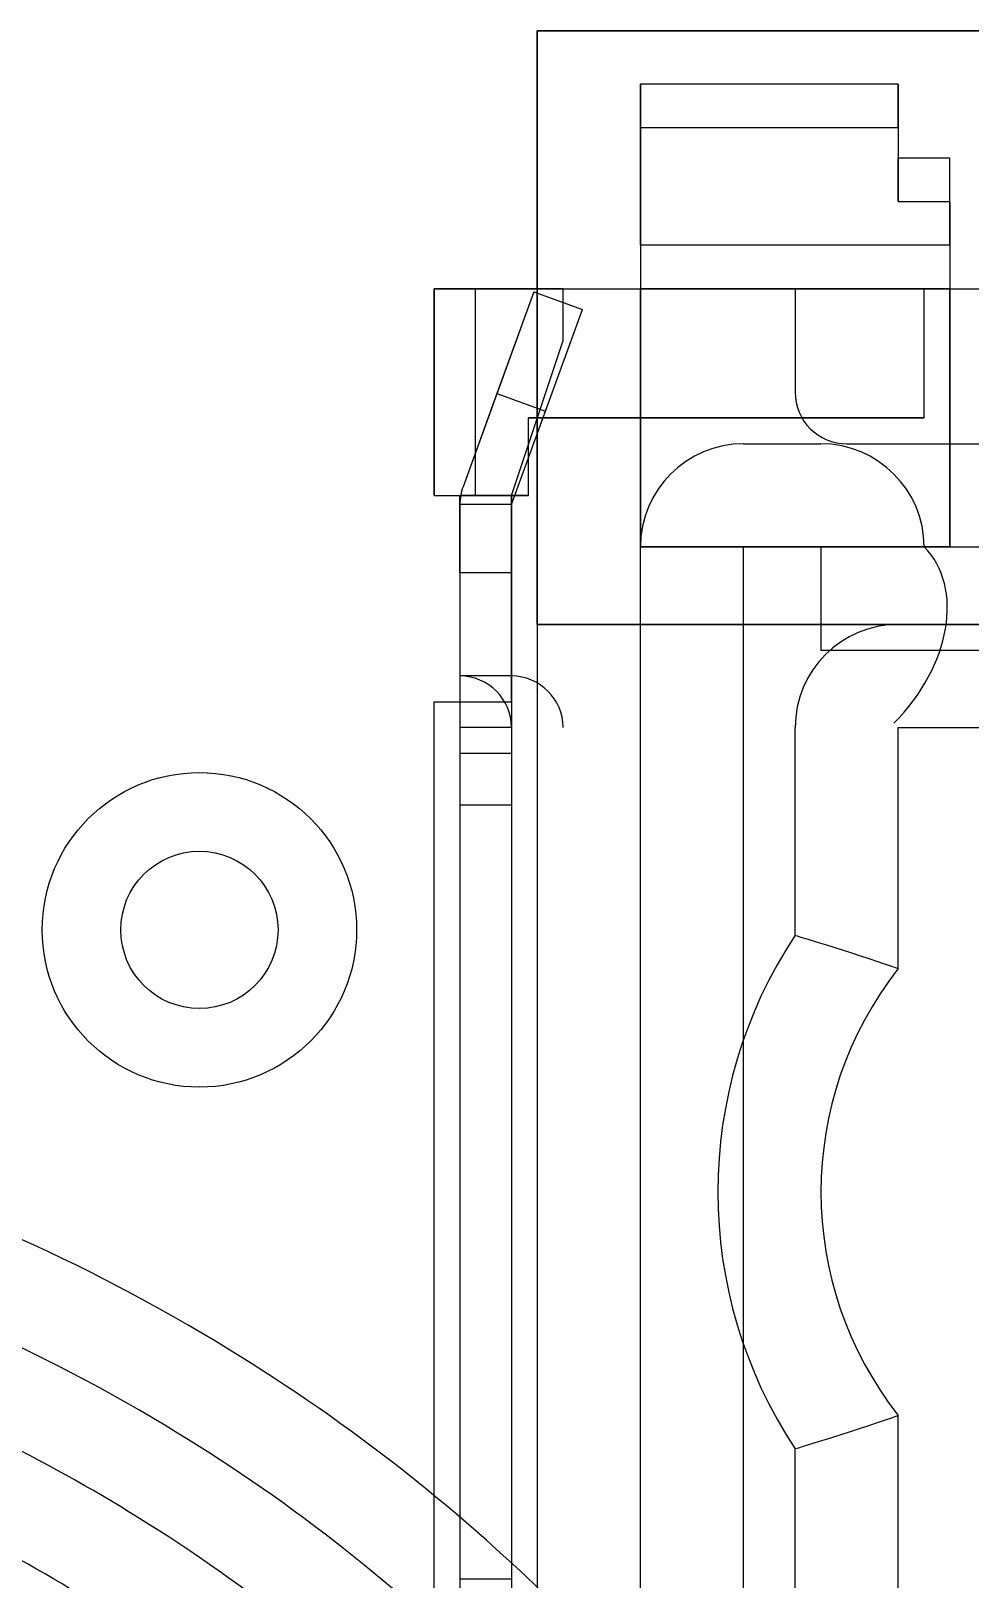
# Model space of a CAD drawing. Extents: x -14 to 27.9, y 0 to 17.8.
# Drawn here: x 6.658 to 8.479, y 8.14 to 11.14 of the extents above; entities that cross this region are included whole.
import ezdxf

# ---------------------------------------------------------------- set-up
doc = ezdxf.new("R2010")
doc.units = 0
doc.header["$MEASUREMENT"] = 0
doc.layers.add('Feature', color=7, linetype='CONTINUOUS')

msp = doc.modelspace()

# ---------------------------------------------------------------- linework, layer by layer
at = {"layer": 'Feature'}
for p, q in [((7.64, 11.14, 0.000305), (8.69, 11.14, 0.000305)), ((7.64, 9.99, 0.000305), (7.64, 11.14, 0.000305)), ((7.64, 9.99, 0.000305), (7.64, 11.14, 0.000305)), ((7.64, 11.14, 0.001305), (7.64, 9.99, 0.001305)), ((7.64, 11.14, 0.000305), (7.64, 11.14, 0.001305)), ((7.64, 11.14, 0.000305), (8.69, 11.14, 0.000305)), ((7.64, 11.14, 0.000305), (7.64, 11.14, 0.001305)), ((8.69, 11.14, 0.001305), (7.64, 11.14, 0.001305)), ((8.69, 11.14, 0.001305), (7.64, 11.14, 0.001305)), ((7.64, 11.14, 0.001305), (7.64, 9.99, 0.001305)), ((7.64, 11.14, 0.000305), (8.69, 11.14, 0.000305)), ((7.64, 9.99, 0.000305), (7.64, 11.14, 0.000305)), ((7.84, 10.7248, 0.047008), (7.84, 11.0372, 0.547008)), ((8.34, 11.0372, 0.547008), (7.84, 11.0372, 0.547008)), ((8.34, 11.0372, 0.547008), (7.84, 11.0372, 0.547008)), ((7.84, 11.0372, 0.547008), (7.84, 10.9524, 0.6)), ((7.84, 11.0372, 0.547008), (7.84, 10.9524, 0.6)), ((7.84, 10.7248, 0.047008), (7.84, 11.0372, 0.547008)), ((8.34, 11.0372, 0.547008), (8.34, 10.8942, 0.318035)), ((8.34, 10.9524, 0.6), (8.34, 11.0372, 0.547008)), ((8.34, 11.0372, 0.547008), (8.34, 10.8942, 0.318035)), ((8.34, 10.9524, 0.6), (8.34, 11.0372, 0.547008)), ((8.34, 10.9524, 0.6), (7.84, 10.9524, 0.6)), ((8.34, 10.9524, 0.6), (7.84, 10.9524, 0.6)), ((7.84, 10.9524, 0.6), (7.84, 10.64, 0.1)), ((7.84, 10.9524, 0.6), (7.84, 10.64, 0.1)), ((8.34, 10.9524, 0.6), (8.34, 10.8094, 0.371027)), ((8.34, 10.9524, 0.6), (8.34, 10.8094, 0.371027)), ((8.34, 10.8942, 0.318035), (8.44, 10.8942, 0.318035)), ((8.34, 10.8094, 0.371027), (8.34, 10.8942, 0.318035)), ((8.34, 10.8942, 0.318035), (8.44, 10.8942, 0.318035)), ((8.34, 10.8094, 0.371027), (8.34, 10.8942, 0.318035)), ((8.44, 10.7248, 0.047008), (8.44, 10.8942, 0.318035)), ((8.44, 10.7248, 0.047008), (8.44, 10.8942, 0.318035)), ((8.44, 10.8094, 0.371027), (8.44, 10.8942, 0.318035)), ((8.44, 10.8094, 0.371027), (8.44, 10.8942, 0.318035)), ((8.34, 10.8094, 0.371027), (8.44, 10.8094, 0.371027)), ((8.34, 10.8094, 0.371027), (8.44, 10.8094, 0.371027)), ((8.44, 10.8094, 0.371027), (8.44, 10.64, 0.1)), ((8.44, 10.8094, 0.371027), (8.44, 10.64, 0.1)), ((8.44, 10.7248, 0.047008), (7.84, 10.7248, 0.047008)), ((8.44, 10.7248, 0.047008), (7.84, 10.7248, 0.047008)), ((7.68997, 10.64, 0.55), (7.44, 10.64, 0.55)), ((7.44, 10.64, 0.85), (7.44, 10.64, 0.55)), ((7.44, 10.64, 0.85), (7.52, 10.64, 1.25)), ((7.44, 10.64, 0.55), (7.44, 10.24, 0.55)), ((7.44, 10.24, 0.85), (7.44, 10.64, 0.85)), ((7.44, 10.64, 0.85), (7.44, 10.64, 0.55)), ((7.44, 10.64, 0.85), (7.52, 10.64, 1.25)), ((7.44, 10.24, 0.85), (7.44, 10.64, 0.85)), ((7.44, 10.64, 0.55), (7.44, 10.24, 0.55)), ((7.68997, 10.64, 0.55), (7.44, 10.64, 0.55)), ((7.63365, 10.6347, 0.5), (7.49609, 10.2567, 0.5)), ((7.63365, 10.6347, 0.5), (7.49609, 10.2567, 0.5)), ((7.52, 10.64, 1.25), (8.39, 10.64, 1.25)), ((7.52, 10.64, 1.25), (8.39, 10.64, 1.25)), ((7.52, 10.24, 1.25), (7.52, 10.64, 1.25)), ((7.52, 10.24, 1.25), (7.52, 10.64, 1.25)), ((7.63365, 10.6347, 0.31), (7.56182, 10.4373, 0.1)), ((7.63365, 10.6347, 0.31), (7.56182, 10.4373, 0.1)), ((7.63365, 10.6347, 0.31), (7.72762, 10.6005, 0.31)), ((7.63365, 10.6347, 0.31), (7.63365, 10.6347, 0.5)), ((7.63365, 10.6347, 0.5), (7.72762, 10.6005, 0.5)), ((7.63365, 10.6347, 0.31), (7.72762, 10.6005, 0.31)), ((7.63365, 10.6347, 0.31), (7.63365, 10.6347, 0.5)), ((7.63365, 10.6347, 0.5), (7.72762, 10.6005, 0.5)), ((7.64, 10.64, 1.35), (8.14, 10.64, 1.35)), ((7.64, 10.24, 1.35), (7.64, 10.64, 1.35)), ((7.64, 10.24, 1.25), (7.64, 10.64, 1.25)), ((7.64, 10.64, 1.25), (8.14, 10.64, 1.25)), ((7.64, 10.64, 1.25), (8.14, 10.64, 1.25)), ((7.64, 10.64, 1.35), (7.64, 10.64, 1.25)), ((7.64, 10.64, 1.35), (8.14, 10.64, 1.35)), ((7.64, 10.24, 1.35), (7.64, 10.64, 1.35)), ((7.64, 10.64, 1.35), (7.64, 10.64, 1.25)), ((7.64, 10.24, 1.25), (7.64, 10.64, 1.25)), ((7.68997, 10.64), (7.84, 10.64)), ((7.68997, 10.54), (7.68997, 10.64)), ((7.68997, 10.64), (7.84, 10.64)), ((7.68997, 10.64, 0.55), (7.68997, 10.64)), ((7.68997, 10.54, 0.55), (7.68997, 10.64, 0.55)), ((7.68997, 10.54), (7.68997, 10.64)), ((7.68997, 10.54, 0.55), (7.68997, 10.64, 0.55)), ((7.68997, 10.64, 0.55), (7.68997, 10.64)), ((7.84, 10.64), (7.84, 10.14)), ((8.44, 10.64, 0.1), (7.84, 10.64, 0.1)), ((7.84, 10.64, 0.1), (7.84, 10.64)), ((7.84, 10.64), (7.84, 10.14)), ((7.84, 10.64, 0.1), (7.84, 10.64)), ((7.84, 10.64, 0.1), (7.84, 10.14, 0.1)), ((8.44, 10.64, 0.1), (7.84, 10.64, 0.1)), ((7.84, 10.64, 0.1), (7.84, 10.14, 0.1)), ((7.84, 10.14), (7.84, 10.64)), ((8.44, 10.64), (7.84, 10.64)), ((8.44, 10.64), (7.84, 10.64)), ((8.44, 10.64, 0.1), (7.84, 10.64, 0.1)), ((7.84, 10.64, 0.1), (7.84, 10.14, 0.1)), ((8.44, 10.64, 0.1), (7.84, 10.64, 0.1)), ((7.84, 10.64, 0.1), (7.84, 10.14, 0.1)), ((7.84, 10.14), (7.84, 10.64)), ((8.14, 10.64, 1.35), (8.14, 10.44, 1.35)), ((8.14, 10.64, 1.25), (8.14, 10.44, 1.25)), ((8.14, 10.64, 1.25), (8.14, 10.44, 1.25)), ((8.14, 10.64, 1.35), (8.14, 10.64, 1.25)), ((8.14, 10.64, 1.35), (8.14, 10.44, 1.35)), ((8.14, 10.64, 1.35), (8.14, 10.64, 1.25)), ((8.39, 10.64, 1.25), (8.39, 10.64, 0.65)), ((8.39, 10.64, 0.65), (9.39, 10.64, 0.65)), ((8.39, 10.64, 0.65), (9.39, 10.64, 0.65)), ((8.39, 10.39, 0.65), (8.39, 10.64, 0.65)), ((8.39, 10.64, 1.25), (8.39, 10.64, 0.65)), ((8.39, 10.39, 1.25), (8.39, 10.64, 1.25)), ((8.39, 10.39, 0.65), (8.39, 10.64, 0.65)), ((8.39, 10.39, 1.25), (8.39, 10.64, 1.25)), ((8.44, 10.14), (8.44, 10.64)), ((8.44, 10.64), (9.34, 10.64)), ((8.44, 10.64), (9.34, 10.64)), ((8.44, 10.64, 0.1), (8.44, 10.64)), ((8.44, 10.14), (8.44, 10.64)), ((8.44, 10.14, 0.1), (8.44, 10.64, 0.1)), ((8.44, 10.64, 0.1), (8.44, 10.64)), ((8.44, 10.14, 0.1), (8.44, 10.64, 0.1)), ((8.44, 10.14), (8.44, 10.64)), ((8.44, 10.64, 0.1), (8.44, 10.14, 0.1)), ((8.44, 10.64, 0.1), (8.44, 10.14, 0.1)), ((8.44, 10.14), (8.44, 10.64)), ((7.59006, 10.2225, 0.5), (7.72762, 10.6005, 0.5)), ((7.59006, 10.2225, 0.5), (7.72762, 10.6005, 0.5)), ((7.65579, 10.4031, 0.1), (7.72762, 10.6005, 0.31)), ((7.65579, 10.4031, 0.1), (7.72762, 10.6005, 0.31)), ((7.72762, 10.6005, 0.5), (7.72762, 10.6005, 0.31)), ((7.72762, 10.6005, 0.5), (7.72762, 10.6005, 0.31)), ((7.59, 10.24), (7.68997, 10.54)), ((7.59, 10.24, 0.55), (7.68997, 10.54, 0.55)), ((7.59, 10.24), (7.68997, 10.54)), ((7.59, 10.24, 0.55), (7.68997, 10.54, 0.55)), ((7.68997, 10.54, 0.55), (7.68997, 10.54)), ((7.68997, 10.54, 0.55), (7.68997, 10.54)), ((8.14, 10.44, 1.35), (8.14, 10.44, 1.25)), ((8.14, 10.44, 1.35), (8.14, 10.44, 1.25)), ((7.56182, 10.4373, 0.1), (7.49609, 10.2567, 0.1)), ((7.56182, 10.4373, 0.1), (7.49609, 10.2567, 0.1)), ((7.56182, 10.4373, 0.1), (7.65579, 10.4031, 0.1)), ((7.56182, 10.4373, 0.1), (7.65579, 10.4031, 0.1)), ((7.59006, 10.2225, 0.1), (7.65579, 10.4031, 0.1)), ((7.59006, 10.2225, 0.1), (7.65579, 10.4031, 0.1)), ((8.39, 10.39, 0.65), (7.62287, 10.39, 0.65)), ((7.62287, 10.24, 0.65), (7.62287, 10.39, 0.65)), ((7.62287, 10.39, 1.25), (7.62287, 10.39, 0.65)), ((7.62287, 10.24, 1.25), (7.62287, 10.39, 1.25)), ((7.62287, 10.24, 0.65), (7.62287, 10.39, 0.65)), ((7.62287, 10.39, 1.25), (8.39, 10.39, 1.25)), ((7.62287, 10.39, 1.25), (7.62287, 10.39, 0.65)), ((8.39, 10.39, 0.65), (7.62287, 10.39, 0.65)), ((7.62287, 10.24, 1.25), (7.62287, 10.39, 1.25)), ((7.62287, 10.39, 1.25), (8.39, 10.39, 1.25)), ((8.39, 10.39, 1.25), (8.39, 10.39, 0.65)), ((8.39, 10.39, 1.25), (8.39, 10.39, 0.65)), ((8.04, 10.34, 1.25), (8.04, 10.34, 1.2)), ((8.04, 10.34, 1.2), (8.19, 10.34, 1.2)), ((8.04, 10.34, 1.25), (8.19, 10.34, 1.25)), ((8.04, 10.34, 1.2), (8.19, 10.34, 1.2)), ((8.04, 10.34, 1.25), (8.04, 10.34, 1.2)), ((8.04, 10.34, 1.25), (8.19, 10.34, 1.25)), ((8.19, 10.34, 1.25), (8.19, 10.34, 1.2)), ((8.19, 10.34, 1.25), (8.19, 10.34, 1.2)), ((8.24, 10.34, 1.35), (8.59, 10.34, 1.35)), ((8.24, 10.34, 1.25), (8.59, 10.34, 1.25)), ((8.24, 10.34, 1.35), (8.24, 10.34, 1.25)), ((8.24, 10.34, 1.25), (8.59, 10.34, 1.25)), ((8.24, 10.34, 1.35), (8.24, 10.34, 1.25)), ((8.24, 10.34, 1.35), (8.59, 10.34, 1.35)), ((7.44, 10.24, 0.85), (7.44, 10.24, 0.55)), ((7.44, 10.24, 0.55), (7.59, 10.24, 0.55)), ((7.44, 10.24, 0.85), (7.52, 10.24, 1.25)), ((7.44, 10.24, 0.85), (7.44, 10.24, 0.55)), ((7.44, 10.24, 0.85), (7.52, 10.24, 1.25)), ((7.44, 10.24, 0.55), (7.59, 10.24, 0.55)), ((7.49, 10.2222, 0.501), (7.49, 10.24, 0.501)), ((7.59, 10.24, 0.501), (7.49, 10.24, 0.501)), ((7.49, 10.24, 1.2), (7.49, 7.54, 1.2)), ((7.49, 10.24, 1.2), (7.49, 7.54, 1.2)), ((7.49, 10.24, 1.2), (7.49, 10.24, 0.501)), ((7.49, 10.2222, 0.501), (7.49, 10.24, 0.501)), ((7.59, 10.24, 0.501), (7.49, 10.24, 0.501)), ((7.49, 10.24, 1.2), (7.49, 10.24, 0.501)), ((7.49609, 10.2567, 0.1), (7.49609, 10.2567, 0.5)), ((7.49609, 10.2567, 0.1), (7.49609, 10.2567, 0.5)), ((7.52, 10.24, 1.25), (7.62287, 10.24, 1.25)), ((7.52, 10.24, 1.25), (7.62287, 10.24, 1.25)), ((7.59, 9.84), (7.59, 10.24)), ((7.59, 10.24, 0.65), (7.59, 10.24, 0.55)), ((7.62287, 10.24, 0.65), (7.59, 10.24, 0.65)), ((7.59, 9.84), (7.59, 10.24)), ((7.59, 9.84, 0.65), (7.59, 10.24, 0.65)), ((7.59, 10.24, 0.65), (7.59, 10.24, 0.55)), ((7.59, 10.24, 0.55), (7.59, 10.24)), ((7.62287, 10.24, 0.65), (7.59, 10.24, 0.65)), ((7.59, 9.84, 0.65), (7.59, 10.24, 0.65)), ((7.59, 10.24, 0.55), (7.59, 10.24)), ((7.59, 10.2222, 0.501), (7.59, 10.24, 0.501)), ((7.59, 10.2222, 0.501), (7.59, 10.24, 0.501)), ((7.59, 10.24, 1.2), (7.59, 10.24, 0.501)), ((7.59, 10.24, 1.2), (7.59, 7.54, 1.2)), ((7.59, 10.24, 1.2), (7.59, 7.54, 1.2)), ((7.59, 10.24, 1.2), (7.59, 10.24, 0.501)), ((7.62287, 10.24, 1.25), (7.62287, 10.24, 0.65)), ((7.62287, 10.24, 1.25), (7.62287, 10.24, 0.65)), ((7.64, 10.24, 1.35), (7.64, 7.54, 1.35)), ((7.64, 10.24, 1.25), (7.64, 7.54, 1.25)), ((7.64, 10.24, 1.35), (7.64, 7.54, 1.35)), ((7.64, 10.24, 1.25), (7.64, 7.54, 1.25)), ((7.64, 10.24, 1.25), (7.64, 10.24, 1.35)), ((7.64, 10.24, 1.25), (7.64, 10.24, 1.35)), ((7.49, 10.2222, 0.1), (7.49, 10.2222, 0.5)), ((7.59, 10.2222, 0.5), (7.49, 10.2222, 0.5)), ((7.59, 10.2222, 0.501), (7.49, 10.2222, 0.501)), ((7.59, 10.2222, 0.5), (7.49, 10.2222, 0.5)), ((7.49, 10.2222, 0.5), (7.49, 10.2222, 0.501)), ((7.59, 10.2222, 0.501), (7.49, 10.2222, 0.501)), ((7.49, 10.2222, 0.1), (7.49, 10.2222, 0.5)), ((7.49, 10.09, 0.1), (7.49, 10.2222, 0.1)), ((7.49, 10.2222, 0.5), (7.49, 10.2222, 0.501)), ((7.49, 10.09, 0.1), (7.49, 10.2222, 0.1)), ((7.59, 10.2222, 0.5), (7.59, 10.2222, 0.1)), ((7.59, 10.2222, 0.501), (7.59, 10.2222, 0.5)), ((7.59, 10.2222, 0.1), (7.59, 10.09, 0.1)), ((7.59, 10.2222, 0.5), (7.59, 10.2222, 0.1)), ((7.59, 10.2222, 0.501), (7.59, 10.2222, 0.5)), ((7.59, 10.2222, 0.1), (7.59, 10.09, 0.1)), ((7.59006, 10.2225, 0.5), (7.59006, 10.2225, 0.1)), ((7.59006, 10.2225, 0.5), (7.59006, 10.2225, 0.1)), ((7.84, 10.14), (8.44, 10.14)), ((7.84, 10.14, 0.1), (7.84, 10.14)), ((7.84, 10.14), (8.44, 10.14)), ((7.84, 10.14, 0.1), (7.84, 10.14)), ((7.84, 10.14, 0.1), (8.44, 10.14, 0.1)), ((7.84, 10.14, 0.1), (8.44, 10.14, 0.1)), ((7.84, 10.14, 1.25), (7.84, 10.14, 1.2)), ((7.84, 7.64, 1.2), (7.84, 10.14, 1.2)), ((7.84, 7.64, 1.25), (7.84, 10.14, 1.25)), ((7.84, 10.14, 1.25), (7.84, 10.14, 1.2)), ((7.84, 7.64, 1.2), (7.84, 10.14, 1.2)), ((7.84, 7.64, 1.25), (7.84, 10.14, 1.25)), ((8.44, 10.14), (7.84, 10.14)), ((7.84, 10.14, 0.1), (7.84, 10.14)), ((8.44, 10.14), (7.84, 10.14)), ((8.44, 10.14, 0.1), (7.84, 10.14, 0.1)), ((8.44, 10.14, 0.1), (7.84, 10.14, 0.1)), ((7.84, 10.14, 0.1), (7.84, 10.14)), ((8.04, 10.14, 1), (8.19, 10.14, 1)), ((8.04, 7.64, 1), (8.04, 10.14, 1)), ((8.04, 7.64, 1), (8.04, 10.14, 1)), ((8.04, 10.14, 1), (8.19, 10.14, 1)), ((8.19, 10.14, 1), (8.19, 9.94, 1)), ((8.19, 10.14, 1), (8.19, 9.94, 1)), ((8.39, 10.14, 1.25), (8.39, 10.14, 1.2)), ((8.39, 10.14, 1.2), (9.39, 10.14, 1.2)), ((8.39, 10.14, 1.25), (9.39, 10.14, 1.25)), ((8.39, 10.14, 1.2), (9.39, 10.14, 1.2)), ((8.39, 10.14, 1.25), (8.39, 10.14, 1.2)), ((8.39, 10.14, 1.25), (9.39, 10.14, 1.25)), ((8.44, 10.14, 0.1), (8.44, 10.14)), ((8.44, 10.14, 0.1), (8.44, 10.14)), ((8.44, 10.14, 0.1), (8.44, 10.14)), ((8.44, 10.14, 0.1), (8.44, 10.14)), ((7.59, 10.09, 0.1), (7.49, 10.09, 0.1)), ((7.59, 10.09, 0.1), (7.49, 10.09, 0.1)), ((8.69, 9.99, 0.000305), (7.64, 9.99, 0.000305)), ((8.69, 9.99, 0.000305), (7.64, 9.99, 0.000305)), ((7.64, 9.99, 0.001305), (8.69, 9.99, 0.001305)), ((7.64, 9.99, 0.000305), (7.64, 9.99, 0.001305)), ((7.64, 9.99, 0.000305), (7.64, 9.99, 0.001305)), ((7.64, 9.99, 0.001305), (8.69, 9.99, 0.001305)), ((8.69, 9.99, 0.000305), (7.64, 9.99, 0.000305)), ((8.34, 9.99, 1.35), (9.44, 9.99, 1.35)), ((8.34, 9.99, 1.25), (9.44, 9.99, 1.25)), ((8.34, 9.99, 1.25), (8.34, 9.99, 1.35)), ((8.34, 9.99, 1.35), (9.44, 9.99, 1.35)), ((8.34, 9.99, 1.25), (8.34, 9.99, 1.35)), ((8.34, 9.99, 1.25), (9.44, 9.99, 1.25)), ((8.34, 9.99, 1.5), (8.34, 9.99, 1.25)), ((8.34, 9.99, 1.5), (9.44, 9.99, 1.5)), ((8.34, 9.99, 1.5), (9.44, 9.99, 1.5)), ((8.34, 9.99, 1.25), (9.44, 9.99, 1.25)), ((8.34, 9.99, 1.5), (8.34, 9.99, 1.25)), ((8.34, 9.99, 1.25), (9.44, 9.99, 1.25)), ((8.19, 9.94, 1), (9.59, 9.94, 1)), ((8.19, 9.94, 1), (9.59, 9.94, 1)), ((7.59, 9.89, 0.8), (7.49, 9.89, 0.8)), ((7.49, 9.89, 0.3), (7.49, 9.89, 0.8)), ((7.59, 9.89, 0.3), (7.49, 9.89, 0.3)), ((7.59, 9.89, 0.8), (7.49, 9.89, 0.8)), ((7.59, 9.89, 0.3), (7.49, 9.89, 0.3)), ((7.49, 9.89, 0.3), (7.49, 9.89, 0.8)), ((7.59, 9.89, 0.3), (7.59, 9.89, 0.8)), ((7.59, 9.89, 0.3), (7.59, 9.89, 0.8)), ((7.44, 7.94), (7.44, 9.84)), ((7.44, 9.84), (7.59, 9.84)), ((7.44, 9.84), (7.59, 9.84)), ((7.44, 9.84, 0.65), (7.44, 9.84)), ((7.44, 9.84, 0.65), (7.59, 9.84, 0.65)), ((7.44, 7.94), (7.44, 9.84)), ((7.44, 7.94, 0.65), (7.44, 9.84, 0.65)), ((7.44, 9.84, 0.65), (7.44, 9.84)), ((7.44, 9.84, 0.65), (7.59, 9.84, 0.65)), ((7.44, 7.94, 0.65), (7.44, 9.84, 0.65)), ((7.59, 9.84, 0.65), (7.59, 9.84)), ((7.59, 9.84, 0.65), (7.59, 9.84)), ((7.49, 9.79, 0.9), (7.49, 9.74, 0.9)), ((7.59, 9.79, 0.9), (7.49, 9.79, 0.9)), ((7.59, 9.79, 0.9), (7.49, 9.79, 0.9)), ((7.49, 9.79, 0.9), (7.49, 9.74, 0.9)), ((7.59, 9.79, 0.9), (7.59, 9.74, 0.9)), ((7.59, 9.79, 0.9), (7.59, 9.74, 0.9)), ((8.14, 9.38749, 1.35), (8.14, 9.79, 1.35)), ((8.14, 9.38749, 1.25), (8.14, 9.79, 1.25)), ((8.14, 9.38749, 1.35), (8.14, 9.79, 1.35)), ((8.14, 9.38749, 1.25), (8.14, 9.79, 1.25)), ((8.14, 9.79, 1.25), (8.14, 9.79, 1.35)), ((8.14, 9.79, 1.25), (8.14, 9.79, 1.35)), ((8.14, 9.79, 1.5), (8.14, 9.79, 1.25)), ((8.14, 9.38749, 1.5), (8.14, 9.79, 1.5)), ((8.14, 9.79, 1.5), (8.14, 9.79, 1.25)), ((8.14, 9.38749, 1.25), (8.14, 9.79, 1.25)), ((8.14, 9.38749, 1.25), (8.14, 9.79, 1.25)), ((8.14, 9.38749, 1.5), (8.14, 9.79, 1.5)), ((8.34, 9.79, 1.7), (9.44, 9.79, 1.7)), ((8.34, 9.79, 1.7), (9.44, 9.79, 1.7)), ((8.34, 9.32301, 1.7), (8.34, 9.79, 1.7)), ((8.34, 9.32301, 1.7), (8.34, 9.79, 1.7)), ((7.59, 9.74, 0.9), (7.49, 9.74, 0.9)), ((7.59, 9.74, 0.9), (7.49, 9.74, 0.9)), ((7.49, 9.64, 0.7), (7.49, 8.14, 0.7)), ((7.59, 9.64, 0.7), (7.49, 9.64, 0.7)), ((7.49, 9.64, 0.8), (7.49, 9.64, 0.7)), ((7.59, 9.64, 0.8), (7.49, 9.64, 0.8)), ((7.59, 9.64, 0.7), (7.49, 9.64, 0.7)), ((7.59, 9.64, 0.8), (7.49, 9.64, 0.8)), ((7.49, 9.64, 0.8), (7.49, 9.64, 0.7)), ((7.49, 9.64, 0.7), (7.49, 8.14, 0.7)), ((7.59, 9.64, 0.7), (7.59, 8.14, 0.7)), ((7.59, 9.64, 0.8), (7.59, 9.64, 0.7)), ((7.59, 9.64, 0.7), (7.59, 8.14, 0.7)), ((7.59, 9.64, 0.8), (7.59, 9.64, 0.7)), ((7.1374, 9.398, -1.96192), (7.1374, 9.398)), ((7.1374, 9.398, -1.96192), (7.1374, 9.398)), ((8.14, 9.38749, 1.25), (8.14, 9.38749, 1.35)), ((8.14, 9.38749, 1.25), (8.14, 9.38749, 1.35)), ((8.14, 9.38749, 1.5), (8.14, 9.38749, 1.25)), ((8.14, 9.38749, 1.5), (8.14, 9.38749, 1.25)), ((8.34, 7.99, 1.7), (8.34, 8.45699, 1.7)), ((8.34, 7.99, 1.7), (8.34, 8.45699, 1.7)), ((8.14, 7.99, 1.35), (8.14, 8.39251, 1.35)), ((8.14, 7.99, 1.25), (8.14, 8.39251, 1.25)), ((8.14, 8.39251, 1.25), (8.14, 8.39251, 1.35)), ((8.14, 7.99, 1.35), (8.14, 8.39251, 1.35)), ((8.14, 7.99, 1.25), (8.14, 8.39251, 1.25)), ((8.14, 8.39251, 1.25), (8.14, 8.39251, 1.35)), ((8.14, 7.99, 1.5), (8.14, 8.39251, 1.5)), ((8.14, 8.39251, 1.5), (8.14, 8.39251, 1.25)), ((8.14, 7.99, 1.25), (8.14, 8.39251, 1.25)), ((8.14, 7.99, 1.5), (8.14, 8.39251, 1.5)), ((8.14, 8.39251, 1.5), (8.14, 8.39251, 1.25)), ((8.14, 7.99, 1.25), (8.14, 8.39251, 1.25)), ((7.59, 8.14, 0.8), (7.49, 8.14, 0.8)), ((7.49, 8.14, 0.7), (7.49, 8.14, 0.8)), ((7.59, 8.14, 0.7), (7.49, 8.14, 0.7)), ((7.59, 8.14, 0.8), (7.49, 8.14, 0.8)), ((7.59, 8.14, 0.7), (7.49, 8.14, 0.7)), ((7.49, 8.14, 0.7), (7.49, 8.14, 0.8)), ((7.59, 8.14, 0.7), (7.59, 8.14, 0.8)), ((7.59, 8.14, 0.7), (7.59, 8.14, 0.8))]:
    msp.add_line(p, q, dxfattribs=at)
for radius in [0.3048, 0.1524, 0.1524, 0.1524, 0.1524]:
    msp.add_circle((6.985, 9.398), radius, dxfattribs=at)
for centre, radius, start, end in [((7.84, 10.64, 0.1), 0, 90, 0), ((7.84, 10.64, 0.1), 0, 90, 0), ((8.44, 10.64, 0.1), 0, 90, 0), ((8.44, 10.64, 0.1), 0, 90, 0), ((8.24, 10.44, 1.35), 0.1, 180, -90), ((8.24, 10.44, 1.25), 0.1, 180, -90), ((8.24, 10.44, 1.35), 0.1, 180, -90), ((8.24, 10.44, 1.25), 0.1, 180, -90), ((8.04, 10.14, 1.25), 0.2, 90, 180), ((8.04, 10.14, 1.2), 0.2, 90, 180), ((8.04, 10.14, 1.2), 0.2, 90, 180), ((8.04, 10.14, 1.25), 0.2, 90, 180), ((8.19, 10.14, 1.25), 0.2, 0, 90), ((8.19, 10.14, 1.2), 0.2, 0, 90), ((8.19, 10.14, 1.2), 0.2, 0, 90), ((8.19, 10.14, 1.25), 0.2, 0, 90), ((7.591, 10.2222, 0.5), 0.101, 160, 180), ((7.591, 10.2222, 0.1), 0.101, 160, 180), ((7.591, 10.2222, 0.5), 0.101, 160, 180), ((7.591, 10.2222, 0.1), 0.101, 160, 180), ((7.64, 10.24, 1.2), 0, 180, 0), ((7.64, 10.24, 1.2), 0, 180, 0), ((7.64, 10.24, 1.2), 0, 180, 0), ((7.64, 10.24, 1.2), 0, 180, 0), ((7.591, 10.2222, 0.5), 0.001, 160, 180), ((7.591, 10.2222, 0.1), 0.001, 160, 180), ((7.591, 10.2222, 0.5), 0.001, 160, 180), ((7.591, 10.2222, 0.1), 0.001, 160, 180), ((8.04, 10.14, 1.2), 0, 0, 90), ((8.04, 10.14, 1.2), 0, 0, 180), ((8.04, 10.14, 1.2), 0, 0, 90), ((8.04, 10.14, 1.2), 0, 0, 180), ((8.19, 10.14, 1.2), 0, -3.0852e-07, 0), ((8.19, 10.14, 1.2), 0, 0, 90), ((8.19, 10.14, 1.2), 0, -3.0852e-07, 0), ((8.19, 10.14, 1.2), 0, 0, 90), ((7.49, 10.09, 0.3), 0, -90, 0), ((7.49, 10.09, 0.3), 0, -90, 0), ((7.59, 10.09, 0.3), 0, 0, -90), ((7.59, 10.09, 0.3), 0, 0, -90), ((8.34, 9.79, 1.35), 0.2, 90, 180), ((8.34, 9.79, 1.25), 0.2, 90, 180), ((8.34, 9.79, 1.25), 0.2, 90, 180), ((8.34, 9.79, 1.35), 0.2, 90, 180), ((8.34, 9.79, 1.5), 0.2, 90, 180), ((8.34, 9.79, 1.25), 0.2, 90, 180), ((8.34, 9.79, 1.5), 0.2, 90, 180), ((8.34, 9.79, 1.25), 0.2, 90, 180), ((7.49, 9.79, 0.8), 0.1, 0, 90), ((7.49, 9.79, 0.8), 0.1, 0, 90), ((7.59, 9.79, 0.8), 0.1, 0, 90), ((7.59, 9.79, 0.8), 0.1, 0, 90), ((8.34, 9.79, 1.5), 0, 0, 180), ((8.34, 9.79, 1.5), 0, 90, 0), ((8.34, 9.79, 1.5), 0, 90, 0), ((8.34, 9.79, 1.5), 0, 0, 180), ((7.49, 9.74, 0.8), 0, 0, -90), ((7.49, 9.74, 0.8), 0, 0, -90), ((7.59, 9.74, 0.8), 0, 0, -90), ((7.59, 9.74, 0.8), 0, 0, -90), ((8.89, 8.89, 1.35), 0.9, 146.443, -146.443), ((8.89, 8.89, 1.25), 0.9, 146.443, -146.443), ((8.89, 8.89, 1.25), 0.9, 146.443, -146.443), ((8.89, 8.89, 1.35), 0.9, 146.443, -146.443), ((8.89, 8.89, 1.5), 0.9, 146.443, -146.443), ((8.89, 8.89, 1.25), 0.9, 146.443, -146.443), ((8.89, 8.89, 1.25), 0.9, 146.443, -146.443), ((8.89, 8.89, 1.5), 0.9, 146.443, -146.443), ((8.89, 8.89, 1.7), 0.7, 141.787, -141.787), ((8.89, 8.89, 1.7), 0.7, 141.787, -141.787), ((5.18056, 5.56149, -1.96222), 3.55051, 58.3768, 90.0009), ((5.18044, 5.56152, -1.96222), 3.36048, 58.3697, 89.999), ((5.21987, 5.60077, -1.96222), 3.49648, 45.0012, 58.5879), ((5.18085, 5.56126, -1.96222), 3.18102, 58.3717, 64.2127), ((5.21983, 5.60076, -1.96222), 3.30643, 45.0008, 58.5942), ((5.18124, 5.56106, -1.96222), 2.99426, 58.3728, 64.2114), ((5.21982, 5.60075, -1.96222), 3.12699, 45.001, 58.6003)]:
    msp.add_arc(centre, radius, start, end, dxfattribs=at)
msp.add_ellipse((8.19, 9.94, 1.2), major_axis=(0.2, 0.2), ratio=0.707107, start_param=4.71239, end_param=6.28318531, dxfattribs=at)
msp.add_ellipse((8.19, 9.94, 1.2), major_axis=(0.2, 0.2), ratio=0.707107, start_param=4.71239, end_param=6.28318531, dxfattribs=at)
for points in [[(8.14, 9.38749, 1.5), (8.13768, 9.38813, 1.61053), (8.237, 9.35877, 1.70332), (8.34, 9.32301, 1.7)], [(8.14, 9.38749, 1.5), (8.13768, 9.38813, 1.61053), (8.237, 9.35877, 1.70332), (8.34, 9.32301, 1.7)], [(8.14, 8.39251, 1.5), (8.13768, 8.39187, 1.61053), (8.237, 8.42123, 1.70332), (8.34, 8.45699, 1.7)], [(8.14, 8.39251, 1.5), (8.13768, 8.39187, 1.61053), (8.237, 8.42123, 1.70332), (8.34, 8.45699, 1.7)]]:
    msp.add_open_spline(points, degree=3, dxfattribs=at)

doc.saveas('drawing.dxf')
